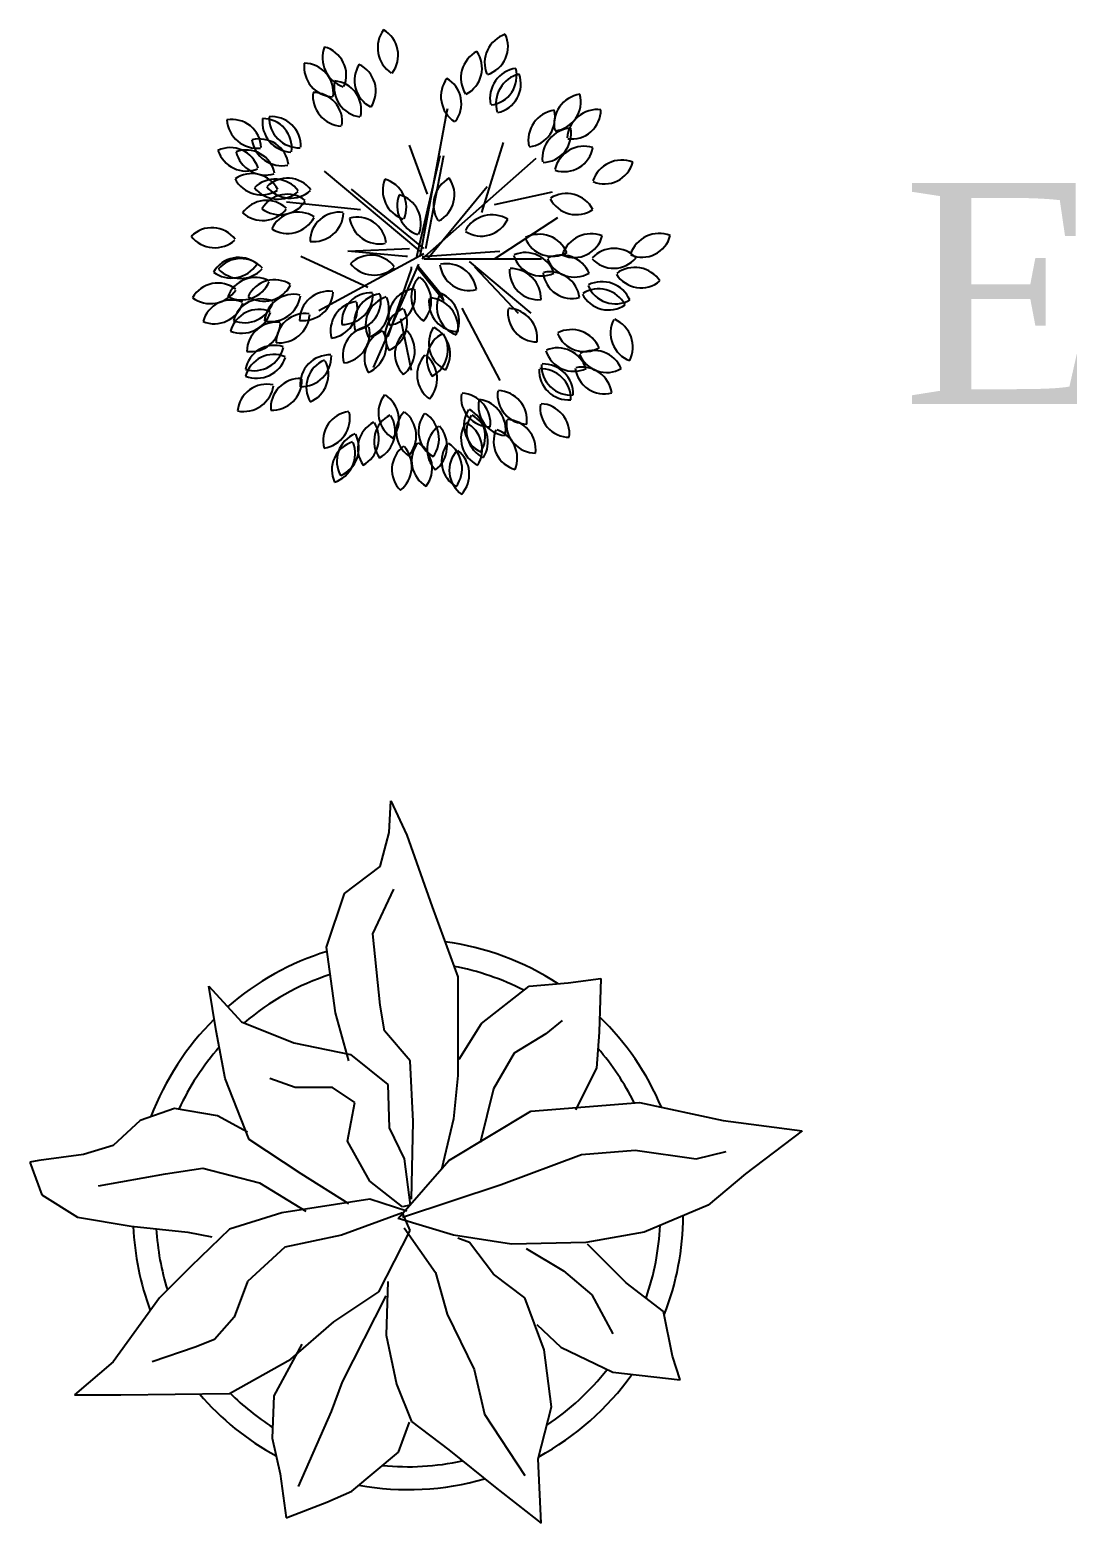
# Model space of a CAD drawing. Header units: inches. Extents: x 327481 to 195042051, y -335014 to 44773228.
# Drawn here: x 368447.28 to 368475.46, y -330293.82 to -330253.27 of the extents above; entities that cross this region are included whole.
import ezdxf

# ---------------------------------------------------------------- set-up
doc = ezdxf.new("R2010")
doc.units = ezdxf.units.IN
doc.header["$MEASUREMENT"] = 0
doc.layers.add('CAY', color=94, linetype='Continuous')
doc.layers.add('TEXT', color=7, linetype='Continuous', lineweight=0)
doc.styles.add('ATT', font='romans.shx')
doc.styles.get("Standard").update_dxf_attribs({"font": 'times.ttf', "height": 12})

# ---------------------------------------------------------------- blocks, each defined once
blk = doc.blocks.new('A$C4E926DCA')
at = {"layer": 'CAY'}
for p, q in [((334.8, 347.6), (374.5, 563)), ((374.5, 563), (371.8, 551.7)), ((345.4, 438.3), (318.9, 510.1)), ((424.7, 411.9), (456.4, 513.9)), ((329.5, 347.6), (363.9, 495)), ((337.4, 343.8), (504, 491.2)), ((342.7, 359), (369.2, 495)), ((334.8, 355.2), (194.7, 472.3)), ((340.1, 359), (234.3, 445.9)), ((345.4, 343.8), (432.6, 449.6)), ((443.2, 423.2), (527.8, 442.1)), ((247.5, 415.6), (139.1, 427)), ((443.2, 343.8), (535.8, 404.3)), ((340.1, 351.4), (186.7, 268.3)), ((229, 355.2), (318.9, 359)), ((313.6, 347.6), (229, 355.2)), ((337.4, 347.6), (451.2, 355.2)), ((258.1, 302.3), (160.3, 347.6)), ((332.2, 336.3), (266.1, 185.1)), ((321.6, 328.7), (287.2, 230.5)), ((316.3, 347.6), (313.6, 347.6)), ((321.6, 332.5), (321.6, 328.7)), ((329.5, 332.5), (369.2, 283.4)), ((366.5, 290.9), (332.2, 332.5)), ((340.1, 343.8), (512, 343.8)), ((406.2, 340.1), (496.1, 264.5)), ((414.1, 332.5), (477.6, 264.5)), ((369.2, 283.4), (366.5, 290.9)), ((395.6, 272), (451.2, 166.2)), ((305.7, 256.9), (321.6, 181.4))]:
    blk.add_line(p, q, dxfattribs=at)
for centre, radius, start, end in [((316.7, 652.3), 44.2, 143.5101, 236.522), ((259.8, 641.7), 42.7, 322.1668, 59.9456), ((473, 630.3), 44.2, 108.5101, 201.522), ((420.3, 654.2), 42.7, 287.1668, 24.9456), ((236.1, 637.4), 44.2, 158.5101, 251.522), ((183.9, 612.3), 42.7, 337.1668, 74.9456), ((438.4, 608.3), 44.2, 118.5101, 211.522), ((382.3, 622.7), 42.7, 297.1668, 34.9456), ((209.1, 624.7), 44.2, 173.5101, 266.522), ((165.1, 587), 42.7, 352.1668, 89.9456), ((282.9, 604.9), 44.2, 148.5101, 241.522), ((227.1, 589.3), 42.7, 327.1668, 64.9456), ((480.8, 578.6), 44.2, 98.5101, 191.522), ((433, 611.3), 42.7, 277.1668, 14.9456), ((489.6, 571), 44.2, 103.5101, 196.522), ((439.1, 599.4), 42.7, 282.1668, 19.9456), ((253, 595.1), 44.2, 168.5101, 261.522), ((205.9, 561.4), 42.7, 347.1668, 84.9456), ((409.1, 581.4), 44.2, 143.5101, 236.522), ((352.2, 570.8), 42.7, 322.1668, 59.9456), ((221.9, 582.2), 44.2, 173.5101, 266.522), ((178, 544.5), 42.7, 352.1668, 89.9456), ((574.5, 540.7), 44.2, 98.5101, 191.522), ((526.7, 573.4), 42.7, 277.1668, 14.9456), ((59.6, 505), 42.7, 2.1668, 99.9456), ((96.3, 549.8), 44.2, 183.5101, 276.522), ((148.2, 544), 44.2, 173.5101, 266.522), ((104.3, 506.3), 42.7, 352.1668, 89.9456), ((117.4, 509.1), 42.7, 357.1668, 94.9456), ((157.9, 550.5), 44.2, 178.5101, 271.522), ((536.8, 517.3), 44.2, 98.5101, 191.522), ((489, 550), 42.7, 277.1668, 14.9456), ((593.7, 518), 44.2, 83.5101, 176.522), ((556, 561.9), 42.7, 262.1668, 359.9456), ((557.3, 490.7), 44.2, 93.5101, 186.522), ((512.6, 527.4), 42.7, 272.1668, 9.9456), ((57, 463.8), 42.7, 17.1668, 114.9456), ((80.9, 516.5), 44.2, 198.5101, 291.522), ((80.2, 460.3), 42.7, 12.1668, 109.9456), ((99.8, 476.5), 42.7, 7.1668, 104.9456), ((132.5, 524.3), 44.2, 188.5101, 281.522), ((574.5, 464.3), 44.2, 73.5101, 166.522), ((545, 514.1), 42.7, 252.1668, 349.9456), ((108.6, 510.7), 44.2, 193.5101, 286.522), ((629, 444), 44.2, 68.5101, 161.522), ((604, 496.2), 42.7, 247.1668, 344.9456), ((88.5, 425.9), 42.7, 27.1668, 124.9456), ((102.9, 481.9), 44.2, 208.5101, 301.522), ((122.5, 417.7), 42.7, 37.1668, 134.9456), ((140.7, 419.2), 42.7, 37.1668, 134.9456), ((324, 444.1), 44.2, 158.5101, 251.522), ((271.8, 419), 42.7, 337.1668, 74.9456), ((398.2, 423), 44.2, 118.5101, 211.522), ((342.1, 437.4), 42.7, 297.1668, 34.9456), ((127, 475.4), 44.2, 218.5101, 311.522), ((140.4, 395.7), 42.7, 52.1668, 149.9456), ((145.2, 476.9), 44.2, 218.5101, 311.522), ((345.2, 421.4), 44.2, 158.5101, 251.522), ((293, 396.4), 42.7, 337.1668, 74.9456), ((548.2, 395.2), 44.2, 28.5101, 121.522), ((110, 386.7), 42.7, 47.1668, 144.9456), ((104.4, 444.3), 44.2, 228.5101, 321.522), ((129.7, 452.6), 44.2, 233.5101, 326.522), ((562.6, 451.3), 42.7, 207.1668, 304.9456), ((156.3, 369.6), 42.7, 57.1668, 154.9456), ((140.7, 425.4), 44.2, 238.5101, 331.522), ((216.3, 369.5), 42.7, 82.1668, 179.9456), ((178.6, 413.4), 44.2, 263.5101, 356.522), ((242.5, 362.3), 42.7, 7.1668, 104.9456), ((275.2, 410.1), 44.2, 188.5101, 281.522), ((439.5, 364.2), 44.2, 58.5101, 151.522), ((424, 420), 42.7, 237.1668, 334.9456), ((30.1, 346.8), 42.7, 37.1668, 134.9456), ((34.6, 404.5), 44.2, 218.5101, 311.522), ((527.8, 390.4), 42.7, 202.1668, 299.9456), ((508.5, 335.7), 44.2, 23.5101, 116.522), ((584.5, 336.4), 44.2, 68.5101, 161.522), ((559.5, 388.6), 42.7, 247.1668, 344.9456), ((683.9, 336.9), 44.2, 68.5101, 161.522), ((658.9, 389.1), 42.7, 247.1668, 344.9456), ((262.8, 306.7), 42.7, 37.1668, 134.9456), ((512, 361.7), 42.7, 197.1668, 294.9456), ((488.1, 309), 44.2, 18.5101, 111.522), ((540.9, 305.4), 44.2, 23.5101, 116.522), ((618, 315), 44.2, 43.5101, 136.522), ((69.5, 303.3), 42.7, 52.1668, 149.9456), ((58.8, 360.2), 44.2, 233.5101, 326.522), ((72.3, 301.7), 42.7, 42.1668, 139.9456), ((71.7, 359.6), 44.2, 223.5101, 316.522), ((267.2, 364.5), 44.2, 218.5101, 311.522), ((405.9, 340.5), 42.7, 187.1668, 284.9456), ((373.2, 292.7), 44.2, 8.5101, 101.522), ((507.6, 327), 42.7, 177.1668, 274.9456), ((467.1, 285.6), 44.2, 358.5101, 91.522), ((560.1, 360), 42.7, 202.1668, 299.9456), ((617.4, 372.9), 42.7, 222.1668, 319.9456), ((648.2, 287.3), 44.2, 33.5101, 126.522), ((38.8, 265.9), 42.7, 52.1668, 149.9456), ((93.7, 274), 42.7, 62.1668, 159.9456), ((73.3, 328.2), 44.2, 243.5101, 336.522), ((121.9, 270.7), 42.7, 57.1668, 154.9456), ((364.3, 288.2), 42.7, 137.1668, 234.9456), ((306.6, 282.5), 44.2, 318.5101, 51.522), ((556.6, 328.7), 42.7, 187.1668, 284.9456), ((523.9, 280.9), 44.2, 8.5101, 101.522), ((600.3, 266.4), 44.2, 23.5101, 116.522), ((657.6, 344.4), 42.7, 212.1668, 309.9456), ((28.2, 322.8), 44.2, 233.5101, 326.522), ((58.5, 241.2), 42.7, 67.1668, 164.9456), ((102.9, 242.7), 42.7, 67.1668, 164.9456), ((106.3, 326.4), 44.2, 238.5101, 331.522), ((149.7, 249.5), 42.7, 77.1668, 174.9456), ((116, 296.5), 44.2, 258.5101, 351.522), ((201.1, 254), 42.7, 82.1668, 179.9456), ((163.4, 298), 44.2, 263.5101, 356.522), ((262.8, 251.9), 42.7, 87.1668, 184.9456), ((221.4, 292.4), 44.2, 268.5101, 1.522), ((280.8, 250.4), 42.7, 97.1668, 194.9456), ((233, 283.1), 44.2, 278.5101, 11.522), ((297.5, 247.5), 42.7, 107.1668, 204.9456), ((244.8, 271.4), 44.2, 288.5101, 21.522), ((331.1, 258), 42.7, 97.1668, 194.9456), ((283.3, 290.7), 44.2, 278.5101, 11.522), ((390.1, 280.5), 42.7, 172.1668, 269.9456), ((346.1, 242.8), 44.2, 353.5101, 86.522), ((401.7, 273.3), 42.7, 152.1668, 249.9456), ((347.5, 252.9), 44.2, 333.5101, 66.522), ((609.6, 312), 42.7, 207.1668, 304.9456), ((595.2, 255.9), 44.2, 28.5101, 121.522), ((619.6, 321), 42.7, 202.1668, 299.9456), ((33.5, 293.4), 44.2, 248.5101, 341.522), ((98.8, 227.4), 42.7, 67.1668, 164.9456), ((73.8, 279.6), 44.2, 248.5101, 341.522), ((77.8, 294.9), 44.2, 248.5101, 341.522), ((166.7, 221.5), 42.7, 82.1668, 179.9456), ((129, 265.5), 44.2, 263.5101, 356.522), ((246.4, 239.1), 42.7, 97.1668, 194.9456), ((198.7, 271.8), 44.2, 278.5101, 11.522), ((326.1, 231.8), 42.7, 112.1668, 209.9456), ((271.5, 251), 44.2, 293.5101, 26.522), ((505.5, 265.3), 42.7, 172.1668, 269.9456), ((461.6, 227.6), 44.2, 353.5101, 86.522), ((124.2, 208.7), 42.7, 82.1668, 179.9456), ((86.5, 252.6), 44.2, 263.5101, 356.522), ((264.4, 202.9), 42.7, 97.1668, 194.9456), ((216.7, 235.6), 44.2, 278.5101, 11.522), ((389.9, 220.5), 42.7, 147.1668, 244.9456), ((334.1, 204.9), 44.2, 328.5101, 61.522), ((555.6, 196.4), 44.2, 23.5101, 116.522), ((655.5, 235.5), 42.7, 152.1668, 249.9456), ((601.3, 215.1), 44.2, 333.5101, 66.522), ((295.8, 199.4), 42.7, 112.1668, 209.9456), ((241.2, 218.6), 44.2, 293.5101, 26.522), ((340.4, 205), 42.7, 127.1668, 224.9456), ((282.6, 209.4), 44.2, 308.5101, 41.522), ((387.1, 197), 42.7, 117.1668, 214.9456), ((331, 211.3), 44.2, 298.5101, 31.522), ((574.8, 251.1), 42.7, 202.1668, 299.9456), ((121.3, 174.9), 42.7, 72.1668, 169.9456), ((91.8, 224.8), 44.2, 253.5101, 346.522), ((120.7, 161.6), 42.7, 67.1668, 164.9456), ((95.7, 213.8), 44.2, 248.5101, 341.522), ((202, 160.9), 42.7, 87.1668, 184.9456), ((160.7, 201.4), 44.2, 268.5101, 1.522), ((372.8, 174.2), 42.7, 137.1668, 234.9456), ((315.2, 168.6), 44.2, 318.5101, 51.522), ((559.1, 222.4), 42.7, 197.1668, 294.9456), ((535.2, 169.7), 44.2, 18.5101, 111.522), ((607.2, 220.7), 42.7, 202.1668, 299.9456), ((588, 166.1), 44.2, 23.5101, 116.522), ((210.9, 156.3), 42.7, 112.1668, 209.9456), ((156.3, 175.5), 44.2, 293.5101, 26.522), ((551.1, 180.7), 42.7, 177.1668, 274.9456), ((510.6, 139.4), 44.2, 358.5101, 91.522), ((554.7, 187.7), 42.7, 177.1668, 274.9456), ((514.2, 146.3), 44.2, 358.5101, 91.522), ((603.7, 189.4), 42.7, 187.1668, 284.9456), ((571, 141.6), 44.2, 8.5101, 101.522), ((110.3, 118.1), 42.7, 77.1668, 174.9456), ((76.6, 165.2), 44.2, 258.5101, 351.522), ((158.9, 126.4), 42.7, 87.1668, 184.9456), ((117.5, 166.9), 44.2, 268.5101, 1.522), ((316.3, 119.1), 42.7, 142.1668, 239.9456), ((259.4, 108.4), 44.2, 323.5101, 56.522), ((437.1, 141.2), 42.7, 172.1668, 269.9456), ((393.2, 103.5), 44.2, 353.5101, 86.522), ((462.5, 128.4), 42.7, 167.1668, 264.9456), ((415.4, 94.7), 44.2, 348.5101, 81.522), ((490.4, 145.4), 42.7, 172.1668, 269.9456), ((446.5, 107.7), 44.2, 353.5101, 86.522), ((552.6, 126), 42.7, 172.1668, 269.9456), ((508.6, 88.3), 44.2, 353.5101, 86.522), ((235.4, 78.5), 42.7, 97.1668, 194.9456), ((187.7, 111.2), 44.2, 278.5101, 11.522), ((310, 77.7), 42.7, 117.1668, 214.9456), ((253.9, 92.1), 44.2, 298.5101, 31.522), ((342.3, 91.3), 42.7, 137.1668, 234.9456), ((284.7, 85.6), 44.2, 318.5101, 51.522), ((374.9, 92), 42.7, 142.1668, 239.9456), ((318, 81.3), 44.2, 323.5101, 56.522), ((441.3, 100.6), 42.7, 147.1668, 244.9456), ((445.1, 92.3), 42.7, 147.1668, 244.9456), ((385.5, 85), 44.2, 328.5101, 61.522), ((389.4, 76.7), 44.2, 328.5101, 61.522), ((459.3, 65.2), 44.2, 353.5101, 86.522), ((255.5, 48.7), 42.7, 112.1668, 209.9456), ((200.9, 67.9), 44.2, 293.5101, 26.522), ((286.1, 67.2), 42.7, 117.1668, 214.9456), ((230, 81.6), 44.2, 298.5101, 31.522), ((387.4, 65.7), 42.7, 127.1668, 224.9456), ((329.7, 70.1), 44.2, 308.5101, 41.522), ((436.9, 81.2), 42.7, 147.1668, 244.9456), ((381.2, 65.6), 44.2, 328.5101, 61.522), ((484.6, 77.5), 42.7, 157.1668, 254.9456), ((432.4, 52.5), 44.2, 338.5101, 71.522), ((503.3, 102.9), 42.7, 172.1668, 269.9456), ((248.2, 35.7), 42.7, 107.1668, 204.9456), ((195.5, 59.6), 44.2, 288.5101, 21.522), ((335.9, 36.1), 42.7, 127.1668, 224.9456), ((278.2, 40.6), 44.2, 308.5101, 41.522), ((364.8, 48.7), 42.7, 142.1668, 239.9456), ((307.9, 38.1), 44.2, 323.5101, 56.522), ((408.6, 48.2), 42.7, 142.1668, 239.9456), ((351.7, 37.5), 44.2, 323.5101, 56.522), ((419.9, 34.9), 42.7, 137.1668, 234.9456), ((362.2, 29.3), 44.2, 318.5101, 51.522)]:
    blk.add_arc(centre, radius, start, end, dxfattribs=at)
blk = doc.blocks.new('12PPLT12')
at = {"color": 0, "linetype": 'ByBlock'}
for p, q in [((-0.0344, 0.6941), (-0.0316, 0.7514)), ((-0.0316, 0.7514), (-0.0021, 0.6891)), ((-0.0505, 0.6319), (-0.0344, 0.6941)), ((-0.0021, 0.6891), (0.044, 0.559)), ((-0.1155, 0.5834), (-0.0505, 0.6319)), ((-0.1483, 0.4856), (-0.1155, 0.5834)), ((-0.0643, 0.5101), (-0.0261, 0.5913)), ((0.044, 0.559), (0.0902, 0.4316)), ((-0.0505, 0.38), (-0.0643, 0.5101)), ((-0.1321, 0.3666), (-0.1483, 0.4856)), ((-0.3489, 0.3338), (-0.3623, 0.415)), ((-0.3623, 0.415), (-0.3028, 0.35)), ((0.0902, 0.4316), (0.0902, 0.3393)), ((0.1335, 0.3472), (0.2202, 0.415)), ((0.2202, 0.415), (0.2908, 0.4206)), ((0.2908, 0.4206), (0.3503, 0.4289)), ((0.3503, 0.4289), (0.3475, 0.331)), ((-0.0427, 0.3338), (-0.0505, 0.38)), ((-0.1077, 0.2794), (-0.1321, 0.3666)), ((0.2797, 0.3527), (0.2502, 0.3283)), ((-0.3323, 0.2471), (-0.3489, 0.3338)), ((-0.3028, 0.35), (-0.2078, 0.3121)), ((0.0035, 0.2794), (-0.0427, 0.3338)), ((0.0902, 0.3393), (0.0902, 0.2526)), ((0.0929, 0.2821), (0.1335, 0.3472)), ((0.2502, 0.3283), (0.193, 0.2932)), ((0.3475, 0.331), (0.3424, 0.266)), ((-0.2078, 0.3121), (-0.1049, 0.2904)), ((-0.1049, 0.2904), (-0.0371, 0.236)), ((0.009, 0.1686), (0.0035, 0.2794)), ((0.193, 0.2932), (0.1552, 0.2282)), ((-0.2889, 0.1359), (-0.3323, 0.2471)), ((-0.205, 0.2309), (-0.2511, 0.2471)), ((0.0902, 0.2526), (0.0823, 0.1737)), ((0.3424, 0.266), (0.3042, 0.1903)), ((-0.1372, 0.2309), (-0.205, 0.2309)), ((-0.0966, 0.2037), (-0.1372, 0.2309)), ((-0.0371, 0.236), (-0.0344, 0.1576)), ((0.1552, 0.2282), (0.1307, 0.1303)), ((-0.4245, 0.1926), (-0.4868, 0.171)), ((-0.3461, 0.1793), (-0.4245, 0.1926)), ((-0.1104, 0.1331), (-0.0966, 0.2037)), ((0.223, 0.1876), (0.4208, 0.2037)), ((0.4208, 0.2037), (0.5726, 0.171)), ((-0.4868, 0.171), (-0.5357, 0.1253)), ((-0.2917, 0.1493), (-0.3461, 0.1793)), ((0.0062, 0.0275), (0.009, 0.1686)), ((0.0823, 0.1737), (0.0606, 0.0819)), ((0.074, 0.0981), (0.223, 0.1876)), ((0.5726, 0.171), (0.716, 0.152)), ((-0.1944, 0.0736), (-0.2889, 0.1359)), ((-0.0344, 0.1576), (-0.0071, 0.1008)), ((0.716, 0.152), (0.6131, 0.0736)), ((-0.5901, 0.1087), (-0.6712, 0.0981)), ((-0.5357, 0.1253), (-0.5901, 0.1087)), ((-0.0694, 0.0602), (-0.1104, 0.1331)), ((0.169, 0.0547), (0.3152, 0.1087)), ((0.3152, 0.1087), (0.4125, 0.117)), ((0.4125, 0.117), (0.5237, 0.1008)), ((0.5237, 0.1008), (0.5781, 0.1142)), ((-0.6712, 0.0981), (-0.6874, 0.0953)), ((-0.6874, 0.0953), (-0.6657, 0.0358)), ((-0.4407, 0.0736), (-0.3733, 0.0842)), ((-0.3733, 0.0842), (-0.27, 0.0575)), ((-0.0182, -0.0076), (0.074, 0.0981)), ((-0.0071, 0.1008), (0.0035, 0.0169)), ((-0.5629, 0.0519), (-0.4407, 0.0736)), ((-0.27, 0.0575), (-0.1861, 0.0058)), ((-0.1077, 0.0192), (-0.1944, 0.0736)), ((-0.0099, 0.0141), (-0.0694, 0.0602)), ((-0.0099, -0.0048), (0.169, 0.0547)), ((0.6131, 0.0736), (0.5453, 0.0169)), ((-0.6657, 0.0358), (-0.6007, -0.0048)), ((-0.0694, 0.0275), (-0.2294, 0.003)), ((-0.0021, 0.0058), (-0.0694, 0.0275)), ((-0.2294, 0.003), (-0.3244, -0.0265)), ((-0.0099, 0.003), (-0.1211, -0.0376)), ((0.0035, 0.0169), (-0.0099, 0.0141)), ((0.0035, -0.0293), (-0.0099, 0.003)), ((0.5453, 0.0169), (0.4291, -0.0321)), ((-0.6007, -0.0048), (-0.5034, -0.0214)), ((-0.5034, -0.0214), (-0.4001, -0.0321)), ((-0.3244, -0.0265), (-0.395, -0.0943)), ((0.0823, -0.0376), (-0.0182, -0.0076)), ((-0.0071, -0.0242), (0.0496, -0.1054)), ((-0.4001, -0.0321), (-0.3567, -0.0404)), ((-0.1211, -0.0376), (-0.2239, -0.0593)), ((-0.0533, -0.1405), (0.0035, -0.0293)), ((0.1879, -0.0537), (0.0823, -0.0376)), ((0.1118, -0.051), (0.0902, -0.0431)), ((0.1552, -0.1082), (0.1118, -0.051)), ((0.3231, -0.051), (0.1879, -0.0537)), ((0.4291, -0.0321), (0.3231, -0.051)), ((0.3964, -0.1243), (0.3258, -0.0537)), ((-0.2239, -0.0593), (-0.2917, -0.1216)), ((0.2147, -0.062), (0.2825, -0.1026)), ((-0.395, -0.0943), (-0.4517, -0.1515)), ((0.0496, -0.1054), (0.0713, -0.1811)), ((0.2124, -0.1515), (0.1552, -0.1082)), ((0.2825, -0.1026), (0.3341, -0.146)), ((-0.2917, -0.1216), (-0.3161, -0.1866)), ((-0.0371, -0.1216), (-0.0399, -0.2194)), ((0.4642, -0.176), (0.3964, -0.1243)), ((-0.4517, -0.1515), (-0.5357, -0.2678)), ((-0.1349, -0.1949), (-0.0533, -0.1405)), ((-0.1192, -0.3038), (-0.0399, -0.1479)), ((0.2474, -0.2461), (0.2124, -0.1515)), ((0.3341, -0.146), (0.3719, -0.2166)), ((-0.3161, -0.1866), (-0.3516, -0.2272)), ((0.0713, -0.1811), (0.1201, -0.2817)), ((0.4803, -0.2572), (0.4642, -0.176)), ((-0.2133, -0.2627), (-0.1349, -0.1949)), ((0.2341, -0.2), (0.2774, -0.2411)), ((-0.3867, -0.2411), (-0.4651, -0.2678)), ((-0.3516, -0.2272), (-0.3867, -0.2411)), ((-0.193, -0.2355), (-0.2442, -0.3296)), ((-0.0399, -0.2194), (-0.021, -0.3084)), ((0.2774, -0.2411), (0.3719, -0.2867)), ((-0.5357, -0.2678), (-0.6062, -0.3278)), ((-0.3244, -0.325), (-0.2133, -0.2627)), ((0.2608, -0.3495), (0.2474, -0.2461)), ((0.4942, -0.3006), (0.4803, -0.2572)), ((0.1201, -0.2817), (0.139, -0.3629)), ((0.3719, -0.2867), (0.4942, -0.3006)), ((-0.5223, -0.3278), (-0.3244, -0.325)), ((-0.139, -0.3578), (-0.1192, -0.3038)), ((-0.021, -0.3084), (0.0062, -0.3762)), ((-0.6062, -0.3278), (-0.5223, -0.3278)), ((-0.2442, -0.3296), (-0.247, -0.4062)), ((0.2364, -0.4441), (0.2608, -0.3495)), ((-0.199, -0.4943), (-0.139, -0.3578)), ((-0.0173, -0.4316), (0.0025, -0.3776)), ((0.0062, -0.3762), (0.074, -0.4279)), ((0.139, -0.3629), (0.2124, -0.474)), ((-0.247, -0.4062), (-0.2327, -0.4713)), ((-0.1021, -0.5026), (-0.0173, -0.4316)), ((0.074, -0.4279), (0.158, -0.4957)), ((0.2419, -0.5608), (0.2364, -0.4441)), ((-0.2327, -0.4713), (-0.2216, -0.5511)), ((-0.1478, -0.5225), (-0.1021, -0.5026)), ((0.158, -0.4957), (0.2419, -0.5608)), ((-0.2216, -0.5511), (-0.1478, -0.5225))]:
    blk.add_line(p, q, dxfattribs=at)
for radius, start, end in [(0.5, 56.9563, 82.295), (0.5, 107.123, 130.9816), (0.4583, 107.9864, 130.5771), (0.4583, 62.6899, 79.5345), (0.5, 134.8021, 159.1804), (0.5, 22.9768, 45.8473), (0.4583, 138.4756, 155.3347), (0.4583, 26.2761, 41.1349), (0.5, 182.503, 200.4563), (0.4583, 183.2699, 197.4002), (0.4583, 340.6559, 357.5057), (0.5, 338.5862, 359.7442), (0.5, 298.3455, 324.4541), (0.4583, 303.3868, 322.0756), (0.4583, 225.0835, 237.5023), (0.5, 220.6606, 241.3393), (0.4583, 264.1886, 282.4028), (0.5, 259.7038, 286.1281)]:
    blk.add_arc((0, 0), radius, start, end, dxfattribs=at)
at = {"color": 0, "linetype": 'ByBlock', "style": 'ATT'}
for tag, p, flags in [('ITEM', (-1, -3.25), 3), ('ROOM_NUMBER', (-1, -4.5833), 1)]:
    blk.add_attdef(tag, p, '', height=1, dxfattribs=dict(at, flags=flags))

msp = doc.modelspace()

# ---------------------------------------------------------------- block references
at = {"layer": 'CAY'}
for name, p, xscale, yscale, zscale in [('A$C4E926DCA', (368451.664, -330265.882), 0.01858608600581315, 0.01858608600581315, 0.01858608600581315), ('12PPLT12', (368457.555, -330285.439), 14.9469131396474, 14.9469131396474, 14.9469131396474)]:
    msp.add_blockref(name, p, dxfattribs=dict(at, xscale=xscale, yscale=yscale, zscale=zscale))

# ---------------------------------------------------------------- texts
at = {"layer": 'TEXT', "linetype": 'ByBlock', "lineweight": 30, "insert": (368499.546, -330257.43), "char_height": 6, "width": 357.74515, "attachment_point": 2}
msp.add_mtext('ENGLISH IVY', dxfattribs=at)

doc.saveas('drawing.dxf')
